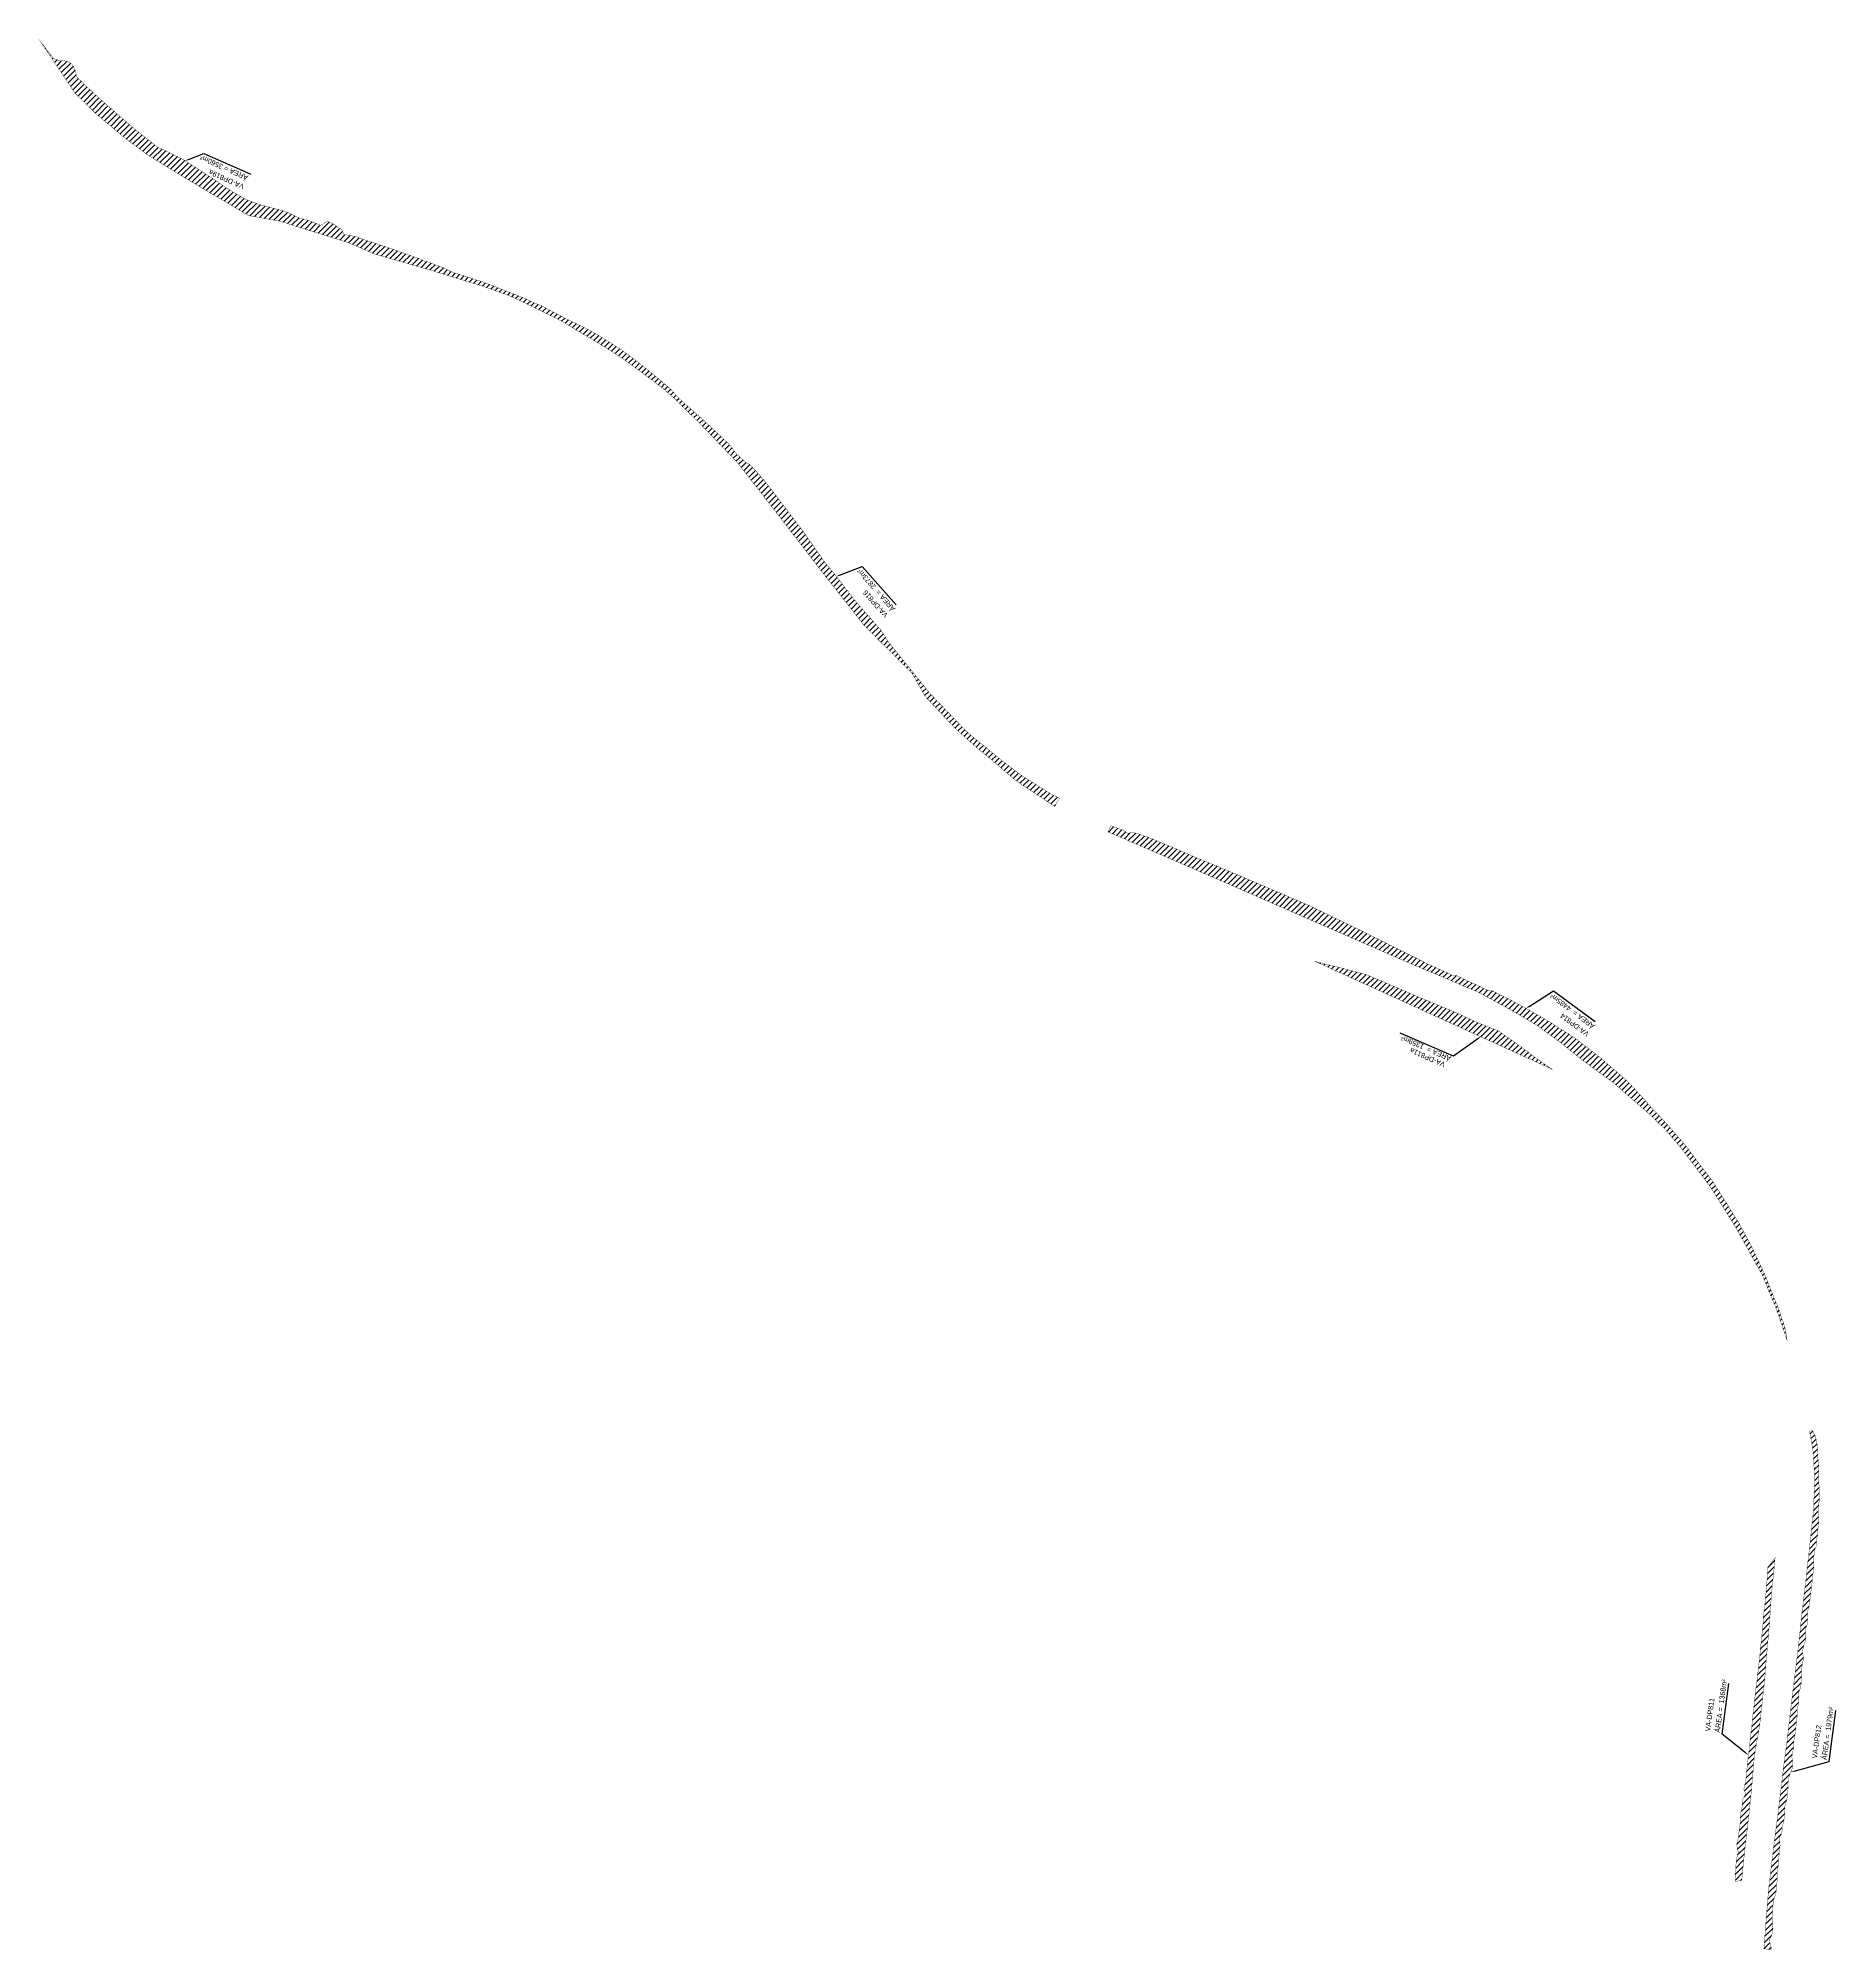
# Model space of a CAD drawing. Header units: metres. Extents: x 287051 to 328239, y 7396995 to 7466021.
# Drawn here: x 295315 to 296727, y 7460840 to 7462341 of the extents above; entities that cross this region are included whole.
import ezdxf

# ---------------------------------------------------------------- set-up
doc = ezdxf.new("R2010")
doc.units = ezdxf.units.M
doc.header["$LTSCALE"] = 10
doc.layers.add('DESAPROPRIAÇÃO', color=160, linetype='Continuous')
doc.layers.add('U-HZ-TEXTO-DESAP', color=2, linetype='Continuous')
doc.styles.add('ARIAL', font='arial.ttf')

msp = doc.modelspace()

# ---------------------------------------------------------------- hatches: boundary and pattern name
at = {"layer": 'DESAPROPRIAÇÃO', "transparency": 33554687}
h = msp.add_hatch(dxfattribs=at)
h.set_pattern_fill('ANSI31', color=256)
h.paths.add_polyline_path([(295430.7, 7462244.7), (295416.7, 7462251.9), (295408.9, 7462255.4), (295390.7, 7462269.8), (295371.4, 7462286.4), (295359.7, 7462296.9), (295353.8, 7462302.5), (295352.4, 7462303.5), (295350.1, 7462306.3), (295346.1, 7462309.8), (295345, 7462311.7, 0.131924), (295341.7, 7462320.4, 0.237261), (295333.4, 7462323.1), (295327.2, 7462324.9), (295317.1, 7462338.1), (295322.9, 7462329.3), (295343.9, 7462297.9), (295360.3, 7462281.8), (295383.1, 7462262.6), (295400.7, 7462249.5), (295419.6, 7462237.8), (295445.9, 7462222), (295480.4, 7462201.7), (295504.8, 7462197.3), (295559, 7462180.3), (295578.7, 7462171.7), (295583, 7462170.4), (295622.3, 7462159.1), (295638.2, 7462154.2), (295664.4, 7462146.2), (295672.1, 7462143.4), (295684.8, 7462138.9), (295694.7, 7462134.3), (295708.5, 7462127.7), (295725.8, 7462119), (295756.1, 7462100.9), (295771.7, 7462091.1), (295789.7, 7462078.1), (295805.3, 7462066.3), (295815.3, 7462057.5), (295833.6, 7462039.6), (295864.3, 7462007.6), (295884.4, 7461981.9), (295907.3, 7461952.3), (295933.1, 7461918.8), (295963.8, 7461879.8), (295976.3, 7461867.2), (296001.5, 7461842.2), (296011.7, 7461824.1), (296035.2, 7461799.1), (296052.1, 7461784), (296064.6, 7461773.7), (296081.1, 7461759.5), (296088, 7461754.6), (296099.8, 7461746.8), (296113.4, 7461737.7), (296117.2, 7461744.1), (296111.2, 7461747), (296087.2, 7461762.2), (296087.3, 7461762.1), (296071.5, 7461774.1), (296060.4, 7461783.3), (296045.5, 7461795.3), (296015.2, 7461826.8), (296003.2, 7461841.7), (295983, 7461866.8), (295977.1, 7461876), (295956.4, 7461899.7), (295938.8, 7461922.5), (295933.4, 7461928.8), (295916, 7461953.6), (295890.9, 7461986.7), (295882.4, 7461997.1), (295877.3, 7462002.8), (295873.8, 7462006.2), (295871.1, 7462007.6), (295867.4, 7462011), (295864.6, 7462013.6), (295862.9, 7462015.2), (295860.7, 7462018.5), (295857.1, 7462022.8), (295838.2, 7462040.6), (295818.2, 7462058.2), (295812.6, 7462064.6), (295804.2, 7462072.1), (295798.8, 7462076.5), (295786.5, 7462086.4), (295773.6, 7462096), (295758.2, 7462105.8), (295748.4, 7462111.5), (295729.7, 7462120.7), (295712.6, 7462129.7), (295694, 7462138), (295678.2, 7462144.2), (295664.5, 7462149.5), (295639.9, 7462157.4), (295633.6, 7462160.6), (295620, 7462165.7), (295618.1, 7462166), (295616.8, 7462166.8), (295614.4, 7462167.8), (295602, 7462172.2), (295592.6, 7462175.7), (295570.9, 7462182.8), (295565.1, 7462185), (295558.1, 7462186.4), (295555.4, 7462186.6), (295554.6, 7462188.2), (295553.3, 7462190.7), (295546.8, 7462195.2), (295542.2, 7462197.3), (295536.8, 7462193.9), (295535.8, 7462194.5), (295528.2, 7462197.6), (295520.8, 7462199.6), (295509.2, 7462205), (295488.9, 7462210.3), (295478.6, 7462214.2), (295467.9, 7462220.2), (295458.4, 7462226.4), (295455.5, 7462228.6)])
h = msp.add_hatch(dxfattribs=at)
h.set_pattern_fill('ANSI31', color=256)
h.paths.add_polyline_path([(296157.6, 7461722.5), (296159.6, 7461721.8), (296161.6, 7461721.1), (296162.6, 7461720.7), (296164.3, 7461720), (296166.9, 7461719.1), (296169.3, 7461717.7), (296171, 7461716.5), (296171.6, 7461716.5), (296174.7, 7461717.2), (296177.8, 7461716.4), (296180.1, 7461715.9), (296182.2, 7461715.1), (296183.9, 7461714.4), (296185.9, 7461713.8), (296187.8, 7461713), (296189.9, 7461712.3), (296191.8, 7461711.4), (296193.6, 7461710.7), (296195.2, 7461710), (296196.9, 7461709.1), (296198.7, 7461708.5), (296200.7, 7461707.7), (296202.7, 7461706.9), (296204.6, 7461706.1), (296206.4, 7461705.3), (296208.1, 7461704.5), (296209.9, 7461703.9), (296211.7, 7461703), (296213.5, 7461702.3), (296215.6, 7461701.4), (296217.7, 7461700.5), (296219.3, 7461699.9), (296221.1, 7461699.1), (296223, 7461698.2), (296224.8, 7461697.4), (296226.7, 7461696.7), (296228.5, 7461695.9), (296230.5, 7461695.1), (296232.1, 7461694.4), (296233.9, 7461693.7), (296235.7, 7461692.9), (296237.5, 7461692.2), (296239.5, 7461691.3), (296241.3, 7461690.6), (296243.3, 7461689.7), (296244.9, 7461689), (296246.7, 7461688.3), (296248.5, 7461687.5), (296250.5, 7461686.7), (296252.3, 7461685.9), (296254.2, 7461685.2), (296256.1, 7461684.4), (296257.9, 7461683.6), (296259.8, 7461682.8), (296261.7, 7461682), (296263.4, 7461681.2), (296265.2, 7461680.5), (296267.1, 7461679.7), (296269, 7461678.9), (296270.9, 7461678.1), (296272.7, 7461677.2), (296274.4, 7461676.5), (296276.2, 7461675.7), (296278.1, 7461675), (296280.1, 7461674.1), (296281.8, 7461673.3), (296283.7, 7461672.6), (296285.6, 7461671.7), (296287.4, 7461670.9), (296289.2, 7461670.2), (296291, 7461669.4), (296292.9, 7461668.6), (296294.7, 7461667.8), (296296.5, 7461667.1), (296298.4, 7461666.2), (296300.2, 7461665.5), (296302, 7461664.7), (296303.8, 7461663.9), (296305.8, 7461663.1), (296307.7, 7461662.2), (296309.4, 7461661.5), (296311.1, 7461660.8), (296313.1, 7461660), (296315, 7461659.1), (296316.7, 7461658.2), (296318.5, 7461657.3), (296320.5, 7461656.4), (296322.2, 7461655.6), (296324.2, 7461654.6), (296325.9, 7461653.8), (296327.8, 7461652.9), (296329.5, 7461652), (296331.3, 7461651.2), (296333.2, 7461650.3), (296335, 7461649.4), (296336.8, 7461648.5), (296338.7, 7461647.6), (296340.5, 7461646.7), (296342, 7461646), (296344.1, 7461645), (296345.9, 7461644.1), (296347.4, 7461643.4), (296349.4, 7461642.4), (296351.2, 7461641.6), (296353, 7461640.7), (296354.8, 7461639.8), (296356.7, 7461638.9), (296358.4, 7461637.9), (296360.2, 7461637.1), (296362.1, 7461636.1), (296363.7, 7461635.4), (296365.3, 7461634.5), (296367.3, 7461633.6), (296369.9, 7461632.3), (296371.5, 7461631.5), (296372, 7461631.2), (296374.9, 7461629.8), (296376.9, 7461628.7), (296377.8, 7461628.3), (296379.5, 7461627.5), (296380.9, 7461626.8), (296382.7, 7461625.9), (296385.4, 7461624.5), (296387, 7461623.7), (296388.6, 7461622.9), (296391, 7461621.7), (296392.5, 7461621), (296394.4, 7461620), (296396.4, 7461619), (296397.7, 7461618.4), (296399.1, 7461617.7), (296401.4, 7461616.5), (296403.2, 7461615.6), (296404.4, 7461615), (296405.5, 7461614.3), (296406.6, 7461613.8), (296408.5, 7461613), (296410.3, 7461612.2), (296412.2, 7461611.4), (296414, 7461610.5), (296415.9, 7461609.7), (296417.7, 7461608.9), (296419.6, 7461608), (296421.4, 7461607.2), (296423.2, 7461606.4), (296425.1, 7461605.5), (296426.2, 7461605), (296429, 7461604.8), (296430.8, 7461604.1), (296432.7, 7461603.1), (296434.7, 7461602.2), (296436.6, 7461601.3), (296438.3, 7461600.5), (296440.1, 7461599.6), (296442.1, 7461598.8), (296444, 7461597.9), (296445.9, 7461597.1), (296447.8, 7461596.1), (296449.2, 7461595.3), (296451.4, 7461594.3), (296452.9, 7461593.5), (296453.7, 7461593.4), (296456.4, 7461593.2), (296458.4, 7461592.2), (296460.8, 7461591), (296462.7, 7461590.1), (296464.6, 7461589.1), (296466.5, 7461588.2), (296468.4, 7461587.2), (296470.2, 7461586.4), (296471.9, 7461585.5), (296473.9, 7461584.5), (296475.6, 7461583.5), (296477.4, 7461582.5), (296479.2, 7461581.5), (296480.9, 7461580.5), (296482.5, 7461579.7), (296484.5, 7461578.6), (296486.3, 7461577.6), (296488.2, 7461576.5), (296490, 7461575.5), (296491.8, 7461574.5), (296493.6, 7461573.5), (296495.5, 7461572.4), (296497.3, 7461571.4), (296499, 7461570.4), (296500.8, 7461569.3), (296502.6, 7461568.3), (296504.4, 7461567.1), (296506.1, 7461565.9), (296507.8, 7461564.8), (296509.6, 7461563.7), (296511.3, 7461562.6), (296513.1, 7461561.6), (296514.8, 7461560.5), (296516.5, 7461559.4), (296518.3, 7461558.3), (296520, 7461557.1), (296521.8, 7461556), (296523.4, 7461554.9), (296525.2, 7461553.4), (296526.5, 7461552.4), (296528.2, 7461551.1), (296530, 7461549.7), (296531.9, 7461548.2), (296533.7, 7461546.9), (296535.3, 7461545.6), (296536.9, 7461544.4), (296538.5, 7461543.1), (296540.2, 7461541.9), (296541.8, 7461540.6), (296543.4, 7461539.3), (296545, 7461537.9), (296546.4, 7461536.6), (296548, 7461535.2), (296549.3, 7461534.1), (296551.2, 7461532.4), (296552.5, 7461531.3), (296554.3, 7461529.8), (296555.8, 7461528.5), (296557.6, 7461526.9), (296559.4, 7461525.4), (296560.5, 7461524.4), (296562.3, 7461522.9), (296564, 7461521.4), (296565.5, 7461519.9), (296566.9, 7461518.2), (296568.3, 7461516.8), (296569.7, 7461515.1), (296571.2, 7461513.5), (296572.4, 7461512.1), (296573.8, 7461510.6), (296575.3, 7461508.9), (296576.8, 7461507.3), (296577.8, 7461506.2), (296579.2, 7461504.7), (296580.5, 7461503.2), (296581.9, 7461501.6), (296583.3, 7461500), (296584.7, 7461498.6), (296586.1, 7461497.1), (296587.6, 7461495.6), (296589, 7461494.1), (296590.4, 7461492.6), (296591.8, 7461491.1), (296593.2, 7461489.5), (296594.6, 7461488), (296596, 7461486.5), (296597.4, 7461484.9), (296598.8, 7461483.4), (296600.1, 7461481.8), (296601.4, 7461480.2), (296602.8, 7461478.6), (296604.1, 7461477.1), (296605.5, 7461475.5), (296606.8, 7461473.9), (296608.2, 7461472.4), (296609.5, 7461470.8), (296610.8, 7461469.2), (296612, 7461467.5), (296613.3, 7461465.8), (296614.5, 7461464.2), (296615.7, 7461462.5), (296617.1, 7461460.8), (296618.2, 7461459.3), (296619.5, 7461457.6), (296620.7, 7461455.9), (296622.2, 7461454), (296623.2, 7461452.6), (296624.4, 7461451.1), (296625.5, 7461449.6), (296627, 7461447.7), (296628.2, 7461446), (296629.5, 7461444.4), (296630.7, 7461442.7), (296631.9, 7461441), (296633.1, 7461438.9), (296634, 7461437.5), (296635.1, 7461435.7), (296636.2, 7461434), (296637.3, 7461432.2), (296638.4, 7461430.5), (296639.4, 7461428.8), (296640.6, 7461427), (296641.9, 7461425), (296642.9, 7461423.3), (296643.9, 7461421.7), (296645, 7461420), (296646.1, 7461418.2), (296647.2, 7461416.5), (296648.3, 7461414.7), (296649.4, 7461413), (296650.6, 7461411.2), (296651.6, 7461409.4), (296652.5, 7461407.6), (296653.5, 7461405.8), (296654.5, 7461403.9), (296655.5, 7461402.1), (296656.5, 7461400.3), (296657.4, 7461398.5), (296658.4, 7461396.7), (296659.5, 7461394.9), (296660.4, 7461393), (296661.3, 7461391.2), (296662.3, 7461389.3), (296663.1, 7461387.4), (296664, 7461385.6), (296664.9, 7461383.7), (296665.8, 7461381.8), (296666.6, 7461380), (296667.5, 7461378.1), (296668.4, 7461376.2), (296669.3, 7461374.4), (296670.2, 7461372.5), (296671.1, 7461370.6), (296671.9, 7461368.7), (296672.7, 7461366.8), (296673.2, 7461365.2), (296674.2, 7461362.9), (296674.9, 7461361), (296675.7, 7461359.1), (296676.5, 7461357.2), (296677.2, 7461355.3), (296678, 7461353.3), (296678.9, 7461351), (296679.7, 7461349.1), (296680.4, 7461347.6), (296681.1, 7461345.7), (296681.9, 7461343.7), (296682.6, 7461341.8), (296683.3, 7461339.8), (296683.9, 7461337.9), (296684.5, 7461335.9), (296685.3, 7461334), (296685.9, 7461332), (296686.6, 7461330), (296687.2, 7461328.1), (296687.5, 7461327.3), (296688.7, 7461318.6), (296680.7, 7461342.1), (296669.2, 7461369.9), (296647.6, 7461408.4), (296628, 7461439.6), (296605.9, 7461468.9), (296593.4, 7461483.6), (296579.3, 7461497.3), (296577.2, 7461499), (296552.6, 7461520.4), (296528.4, 7461538.1), (296511.3, 7461551.8), (296498.5, 7461561.2), (296492, 7461566), (296471, 7461578.2), (296447.4, 7461591.2), (296418.3, 7461603.7), (296395.6, 7461613.2), (296394.7, 7461613.6), (296384.9, 7461617.8), (296345.9, 7461634.8), (296300.9, 7461654.4), (296249.1, 7461677.1), (296191.3, 7461702.2), (296155.3, 7461717.7)])
h = msp.add_hatch(dxfattribs=at)
h.set_pattern_fill('ANSI31', color=256)
h.paths.add_polyline_path([(296428.9, 7461575.6), (296404.6, 7461585.8), (296390.6, 7461591.8), (296358.2, 7461605.6), (296339.3, 7461610.6), (296318.2, 7461615.9), (296504.1, 7461531.3), (296493, 7461539.1), (296476.1, 7461551.5), (296462.4, 7461561.2), (296446.6, 7461567.5)])
h = msp.add_hatch(dxfattribs=at)
h.set_pattern_fill('ANSI31', color=256)
h.paths.add_polyline_path([(296712.1, 7461238.3), (296712.6, 7461235.6), (296712.6, 7461233.2), (296712.7, 7461231.3), (296712.9, 7461228.9), (296712.7, 7461226.9), (296712.8, 7461225.9), (296713.6, 7461223.7), (296713.7, 7461220.5), (296713.5, 7461218.6), (296713.7, 7461216.7), (296713.6, 7461214.3), (296713.5, 7461212.3), (296713.6, 7461210.4), (296713.6, 7461208.6), (296713.8, 7461206.5), (296713.9, 7461204.3), (296714, 7461202.3), (296714.1, 7461200.1), (296714.1, 7461198), (296714.1, 7461195.9), (296714.2, 7461193.6), (296713.9, 7461191.3), (296713.7, 7461188.9), (296713.2, 7461186.8), (296713.1, 7461185.6), (296713.3, 7461183.7), (296713.2, 7461181.7), (296713.4, 7461180.1), (296713.8, 7461177.6), (296713.6, 7461174.9), (296713.3, 7461172.8), (296713.1, 7461170.8), (296712.9, 7461168.7), (296712.7, 7461166.8), (296712.5, 7461164.6), (296712.2, 7461162.7), (296712, 7461160.6), (296711.6, 7461156.5), (296711.1, 7461155.2), (296710.4, 7461153.6), (296710.2, 7461152.4), (296710.1, 7461150.5), (296709.8, 7461148.2), (296709.5, 7461146.6), (296709.5, 7461145.4), (296709.8, 7461143.3), (296709.9, 7461141.2), (296709.5, 7461138.5), (296709.3, 7461136.6), (296709.2, 7461135.7), (296709.1, 7461134.3), (296708.9, 7461132.4), (296708.6, 7461130.3), (296708.4, 7461128.2), (296708.1, 7461126.2), (296707.9, 7461124.4), (296707.7, 7461122.2), (296707.4, 7461120.1), (296707.2, 7461118.1), (296706.9, 7461116.1), (296706.7, 7461114.1), (296706.5, 7461112.1), (296706, 7461108.5), (296705.4, 7461106.9), (296704.8, 7461105.5), (296704.7, 7461104.5), (296704.8, 7461102.8), (296704.7, 7461100.8), (296704.8, 7461098.8), (296704.8, 7461095.7), (296703.8, 7461093.2), (296703.5, 7461091.9), (296703.3, 7461090.5), (296703.3, 7461089), (296703.5, 7461086.9), (296703.4, 7461084.1), (296702.9, 7461081.5), (296702.2, 7461079.3), (296701.7, 7461077.6), (296701.3, 7461075.8), (296701, 7461074), (296700.8, 7461072.9), (296701, 7461072), (296701.7, 7461069.6), (296701.1, 7461064.8), (296700.6, 7461063.7), (296700.6, 7461062.6), (296700.3, 7461060.1), (296700, 7461058.2), (296699.8, 7461057), (296700.1, 7461055.4), (296700.3, 7461052.7), (296700, 7461050.3), (296699.8, 7461048.2), (296699.4, 7461045.6), (296698.3, 7461042.9), (296697.9, 7461042), (296698, 7461041.2), (296698, 7461038.8), (296697.8, 7461036.8), (296697.9, 7461034.7), (296697.5, 7461032.2), (296697.1, 7461029.9), (296696.6, 7461028.3), (296696.6, 7461027.2), (296696.8, 7461025.2), (296696.7, 7461022.5), (296696.4, 7461020.3), (296696.1, 7461018.5), (296696, 7461016.5), (296695.7, 7461014.6), (296695.7, 7461012.9), (296695.5, 7461010.2), (296694.8, 7461008), (296694.6, 7461006.3), (296694.2, 7461004.3), (296694, 7461002.8), (296694, 7461001.2), (296693.9, 7460998.7), (296693.5, 7460996.2), (296693, 7460994.3), (296692.8, 7460992.6), (296692.6, 7460991.2), (296692.7, 7460990), (296693.1, 7460987.8), (296693.2, 7460984.8), (296692.7, 7460981.7), (296691.6, 7460979.3), (296690.9, 7460977.7), (296690.5, 7460976.2), (296690.1, 7460974.5), (296689.8, 7460972.8), (296689.6, 7460970.9), (296689.4, 7460969.6), (296689.7, 7460967.6), (296689.4, 7460964.6), (296688.9, 7460962.7), (296688.8, 7460961.3), (296688.8, 7460958.9), (296688.2, 7460956.1), (296687.5, 7460954.1), (296687.1, 7460952.8), (296687, 7460951.4), (296686.9, 7460949.6), (296687, 7460947.5), (296686.8, 7460945.1), (296686.6, 7460943.1), (296686.2, 7460940.6), (296685.6, 7460938.4), (296685.2, 7460936.9), (296685, 7460935.4), (296684.9, 7460932.9), (296684, 7460929.9), (296682.8, 7460927.8), (296683.1, 7460924.3), (296683.3, 7460921.6), (296682.9, 7460919.4), (296682.8, 7460917.7), (296682.7, 7460915.4), (296682.4, 7460913.2), (296682.1, 7460911.3), (296681.9, 7460909.6), (296681.9, 7460907.8), (296681.8, 7460905.4), (296681.4, 7460903.1), (296681.1, 7460901.6), (296681.1, 7460899.9), (296681.1, 7460897.9), (296681.1, 7460895.8), (296680.9, 7460893.3), (296680.5, 7460891.3), (296680.3, 7460889.7), (296680.3, 7460887.9), (296680.2, 7460885.3), (296679.6, 7460882.5), (296678.7, 7460880.3), (296678.1, 7460878.8), (296677.9, 7460877.6), (296677.8, 7460875.9), (296677.7, 7460873.6), (296677.3, 7460871.6), (296677.2, 7460870.4), (296677.5, 7460868.2), (296677.2, 7460865.9), (296677.2, 7460864.3), (296677.3, 7460862.3), (296677.3, 7460860.5), (296677.5, 7460858.5), (296677.6, 7460855.9), (296677.3, 7460852.9), (296676.2, 7460850.1), (296675.3, 7460848.3), (296675, 7460847.5), (296675, 7460846.3), (296675, 7460845.6), (296676.1, 7460843.6), (296676.3, 7460839.8), (296670.6, 7460840.5), (296671, 7460845.9), (296673.1, 7460872.5), (296674.3, 7460887.6), (296678.2, 7460919.9), (296681.5, 7460945.3), (296684.4, 7460969.1), (296686.2, 7460984.4), (296688.9, 7461004.3), (296690.8, 7461021.6), (296693.6, 7461044.4), (296697.9, 7461079.8), (296700.5, 7461103.8), (296704, 7461133.5), (296707, 7461160.9), (296709.5, 7461184.2), (296710.6, 7461209.5), (296709.1, 7461232.4), (296706.4, 7461247), (296708.7, 7461247.5), (296709.6, 7461245.6), (296711.2, 7461242.9), (296711.6, 7461240.3)])
h = msp.add_hatch(dxfattribs=at)
h.set_pattern_fill('ANSI31', color=256)
h.paths.add_polyline_path([(296679.4, 7461147.6), (296678.8, 7461141.1), (296676.6, 7461119.9), (296674.9, 7461095.6), (296672.7, 7461070.3), (296671.3, 7461053.1), (296669, 7461031.2), (296667.2, 7461015.5), (296663.2, 7460992.7), (296660.9, 7460965.8), (296659.1, 7460948), (296656.9, 7460929.4), (296654.8, 7460911), (296653.2, 7460894.3), (296648.2, 7460893.2), (296648.2, 7460894.5), (296648.1, 7460896.5), (296648.1, 7460898.7), (296648.2, 7460901.1), (296648.5, 7460903), (296648.6, 7460904.8), (296648.7, 7460907), (296649, 7460909.1), (296649.2, 7460911.5), (296650.2, 7460915.2), (296650.8, 7460915.7), (296650.4, 7460917), (296649.6, 7460919.6), (296649.3, 7460923), (296650.1, 7460925.8), (296650.5, 7460927.3), (296650.6, 7460929.1), (296650.9, 7460931.2), (296651.2, 7460932.9), (296651.3, 7460934.9), (296651.6, 7460937.6), (296652.2, 7460939.1), (296652.1, 7460940.2), (296652, 7460942.6), (296652.2, 7460944.7), (296652.4, 7460947.8), (296653.3, 7460949.6), (296653.3, 7460950.7), (296653.6, 7460952.5), (296653.5, 7460954.7), (296654.1, 7460958.1), (296655.6, 7460960.5), (296656.4, 7460962.4), (296656.4, 7460962.4), (296654.8, 7460965.5), (296655.6, 7460969.4), (296656.1, 7460971.2), (296656.4, 7460972.8), (296656.6, 7460974.6), (296656.7, 7460976.5), (296656.9, 7460978.6), (296657.1, 7460980.7), (296657.4, 7460982.7), (296657.6, 7460984.6), (296657.8, 7460986.6), (296658, 7460988.7), (296658.3, 7460990.5), (296658.4, 7460992.6), (296658.8, 7460994.7), (296659, 7460996.5), (296659.2, 7460998.5), (296659.5, 7461000.5), (296659.6, 7461002.4), (296659.8, 7461004.3), (296660, 7461006.5), (296660.3, 7461008.6), (296660.5, 7461010.5), (296660.7, 7461012.6), (296661.1, 7461014.5), (296661.2, 7461016.3), (296661.5, 7461018.3), (296661.6, 7461020.3), (296661.8, 7461022.3), (296662, 7461024.4), (296662.3, 7461026.5), (296662.5, 7461028.3), (296662.7, 7461030.5), (296663.1, 7461032.4), (296663.2, 7461034.2), (296663.4, 7461036.2), (296663.6, 7461038.2), (296663.8, 7461040.3), (296664.1, 7461042.3), (296664.3, 7461044.3), (296664.5, 7461046.3), (296664.8, 7461048.3), (296665, 7461050.3), (296665.3, 7461052.2), (296665.4, 7461054.2), (296665.8, 7461056.3), (296666, 7461058.2), (296666.2, 7461060.2), (296666.4, 7461062), (296666.6, 7461064.1), (296666.9, 7461066.1), (296667, 7461068), (296667.2, 7461070.1), (296667.5, 7461072.1), (296667.7, 7461074), (296667.8, 7461076), (296668.1, 7461078.1), (296668.3, 7461079.9), (296668.5, 7461082), (296668.7, 7461084), (296668.9, 7461085.9), (296669.1, 7461087.8), (296669.3, 7461089.9), (296669.5, 7461092), (296669.8, 7461093.8), (296669.9, 7461095.6), (296670, 7461097.5), (296670, 7461099.4), (296670.1, 7461101.8), (296670.5, 7461104), (296670.8, 7461106.1), (296671.1, 7461107.7), (296671.2, 7461109.6), (296671.5, 7461111.8), (296671.7, 7461113.7), (296671.9, 7461115.5), (296672, 7461117.5), (296672.2, 7461119.5), (296672.4, 7461121.4), (296672.6, 7461123.4), (296672.7, 7461125.4), (296672.9, 7461127.3), (296673, 7461129.1), (296673.1, 7461131), (296673.2, 7461133.2), (296673.4, 7461135.3), (296673.6, 7461137.1), (296673.6, 7461139.9)])

# ---------------------------------------------------------------- linework, layer by layer
at = {"layer": 'DESAPROPRIAÇÃO', "transparency": 33554687, "const_width": 0.25, "flags": 128}
msp.add_lwpolyline([(295430.7, 7462244.7), (295416.7, 7462251.9), (295408.9, 7462255.4), (295390.7, 7462269.8), (295371.4, 7462286.4), (295359.7, 7462296.9), (295353.8, 7462302.5), (295352.4, 7462303.5), (295350.1, 7462306.3), (295346.1, 7462309.8), (295345, 7462311.7, 0.131924), (295341.7, 7462320.4, 0.237261), (295333.4, 7462323.1), (295327.2, 7462324.9), (295317.1, 7462338.1), (295322.9, 7462329.3), (295343.9, 7462297.9), (295360.3, 7462281.8), (295383.1, 7462262.6), (295400.7, 7462249.5), (295419.6, 7462237.8), (295445.9, 7462222), (295480.4, 7462201.7), (295504.8, 7462197.3), (295559, 7462180.3), (295578.7, 7462171.7), (295583, 7462170.4), (295622.3, 7462159.1), (295638.2, 7462154.2), (295664.4, 7462146.2), (295672.1, 7462143.4), (295684.8, 7462138.9), (295694.7, 7462134.3), (295708.5, 7462127.7), (295725.8, 7462119), (295756.1, 7462100.9), (295771.7, 7462091.1), (295789.7, 7462078.1), (295805.3, 7462066.3), (295815.3, 7462057.5), (295833.6, 7462039.6), (295864.3, 7462007.6), (295884.4, 7461981.9), (295907.3, 7461952.3), (295933.1, 7461918.8), (295963.8, 7461879.8), (295976.3, 7461867.2), (296001.5, 7461842.2), (296011.7, 7461824.1), (296035.2, 7461799.1), (296052.1, 7461784), (296064.6, 7461773.7), (296081.1, 7461759.5), (296088, 7461754.6), (296099.8, 7461746.8), (296113.4, 7461737.7), (296117.2, 7461744.1), (296111.2, 7461747), (296087.2, 7461762.2), (296087.3, 7461762.1), (296071.5, 7461774.1), (296060.4, 7461783.3), (296045.5, 7461795.3), (296015.2, 7461826.8), (296003.2, 7461841.7), (295983, 7461866.8), (295977.1, 7461876), (295956.4, 7461899.7), (295938.8, 7461922.5), (295933.4, 7461928.8), (295916, 7461953.6), (295890.9, 7461986.7), (295882.4, 7461997.1), (295877.3, 7462002.8), (295873.8, 7462006.2), (295871.1, 7462007.6), (295867.4, 7462011), (295864.6, 7462013.6), (295862.9, 7462015.2), (295860.7, 7462018.5), (295857.1, 7462022.8), (295838.2, 7462040.6), (295818.2, 7462058.2), (295812.6, 7462064.6), (295804.2, 7462072.1), (295798.8, 7462076.5), (295786.5, 7462086.4), (295773.6, 7462096), (295758.2, 7462105.8), (295748.4, 7462111.5), (295729.7, 7462120.7), (295712.6, 7462129.7), (295694, 7462138), (295678.2, 7462144.2), (295664.5, 7462149.5), (295639.9, 7462157.4), (295633.6, 7462160.6), (295620, 7462165.7), (295618.1, 7462166), (295616.8, 7462166.8), (295614.4, 7462167.8), (295602, 7462172.2), (295592.6, 7462175.7), (295570.9, 7462182.8), (295565.1, 7462185), (295558.1, 7462186.4), (295555.4, 7462186.6), (295554.6, 7462188.2), (295553.3, 7462190.7), (295546.8, 7462195.2), (295542.2, 7462197.3), (295536.8, 7462193.9), (295535.8, 7462194.5), (295528.2, 7462197.6), (295520.8, 7462199.6), (295509.2, 7462205), (295488.9, 7462210.3), (295478.6, 7462214.2), (295467.9, 7462220.2), (295458.4, 7462226.4), (295455.5, 7462228.6), (295430.7, 7462244.7)], format="xyb", close=True, dxfattribs=at)
for points in [[(296157.6, 7461722.5), (296159.6, 7461721.8), (296161.6, 7461721.1), (296162.6, 7461720.7), (296164.3, 7461720), (296166.9, 7461719.1), (296169.3, 7461717.7), (296169.3, 7461717.7), (296171, 7461716.5), (296171.6, 7461716.5), (296174.7, 7461717.2), (296177.8, 7461716.4), (296180.1, 7461715.9), (296182.2, 7461715.1), (296183.9, 7461714.4), (296185.9, 7461713.8), (296187.8, 7461713), (296189.9, 7461712.3), (296191.8, 7461711.4), (296193.6, 7461710.7), (296195.2, 7461710), (296196.9, 7461709.1), (296198.7, 7461708.5), (296200.7, 7461707.7), (296202.7, 7461706.9), (296204.6, 7461706.1), (296206.4, 7461705.3), (296208.1, 7461704.5), (296209.9, 7461703.9), (296211.7, 7461703), (296213.5, 7461702.3), (296215.6, 7461701.4), (296217.7, 7461700.5), (296219.3, 7461699.9), (296221.1, 7461699.1), (296223, 7461698.2), (296224.8, 7461697.4), (296226.7, 7461696.7), (296228.5, 7461695.9), (296230.5, 7461695.1), (296232.1, 7461694.4), (296233.9, 7461693.7), (296235.7, 7461692.9), (296237.5, 7461692.2), (296239.5, 7461691.3), (296241.3, 7461690.6), (296243.3, 7461689.7), (296244.9, 7461689), (296246.7, 7461688.3), (296248.5, 7461687.5), (296250.5, 7461686.7), (296252.3, 7461685.9), (296254.2, 7461685.2), (296256.1, 7461684.4), (296257.9, 7461683.6), (296259.8, 7461682.8), (296261.7, 7461682), (296263.4, 7461681.2), (296265.2, 7461680.5), (296267.1, 7461679.7), (296269, 7461678.9), (296270.9, 7461678.1), (296272.7, 7461677.2), (296274.4, 7461676.5), (296276.2, 7461675.7), (296278.1, 7461675), (296280.1, 7461674.1), (296281.8, 7461673.3), (296283.7, 7461672.6), (296285.6, 7461671.7), (296287.4, 7461670.9), (296289.2, 7461670.2), (296291, 7461669.4), (296292.9, 7461668.6), (296294.7, 7461667.8), (296296.5, 7461667.1), (296298.4, 7461666.2), (296300.2, 7461665.5), (296302, 7461664.7), (296303.8, 7461663.9), (296305.8, 7461663.1), (296307.7, 7461662.2), (296309.4, 7461661.5), (296311.1, 7461660.8), (296313.1, 7461660), (296315, 7461659.1), (296316.7, 7461658.2), (296318.5, 7461657.3), (296320.5, 7461656.4), (296322.2, 7461655.6), (296324.2, 7461654.6), (296325.9, 7461653.8), (296327.8, 7461652.9), (296329.5, 7461652), (296331.3, 7461651.2), (296333.2, 7461650.3), (296335, 7461649.4), (296336.8, 7461648.5), (296338.7, 7461647.6), (296340.5, 7461646.7), (296342, 7461646), (296344.1, 7461645), (296345.9, 7461644.1), (296347.4, 7461643.4), (296349.4, 7461642.4), (296351.2, 7461641.6), (296353, 7461640.7), (296354.8, 7461639.8), (296356.7, 7461638.9), (296358.4, 7461637.9), (296360.2, 7461637.1), (296362.1, 7461636.1), (296363.7, 7461635.4), (296365.3, 7461634.5), (296367.3, 7461633.6), (296369.9, 7461632.3), (296371.5, 7461631.5), (296372, 7461631.2), (296374.9, 7461629.8), (296376.9, 7461628.7), (296377.8, 7461628.3), (296379.5, 7461627.5), (296380.9, 7461626.8), (296382.7, 7461625.9), (296385.4, 7461624.5), (296387, 7461623.7), (296388.6, 7461622.9), (296391, 7461621.7), (296392.5, 7461621), (296394.4, 7461620), (296396.4, 7461619), (296397.7, 7461618.4), (296399.1, 7461617.7), (296401.4, 7461616.5), (296403.2, 7461615.6), (296404.4, 7461615), (296405.5, 7461614.3), (296406.6, 7461613.8), (296408.5, 7461613), (296410.3, 7461612.2), (296412.2, 7461611.4), (296414, 7461610.5), (296415.9, 7461609.7), (296417.7, 7461608.9), (296419.6, 7461608), (296421.4, 7461607.2), (296423.2, 7461606.4), (296425.1, 7461605.5), (296426.2, 7461605), (296429, 7461604.8), (296430.8, 7461604.1), (296432.7, 7461603.1), (296434.7, 7461602.2), (296436.6, 7461601.3), (296438.3, 7461600.5), (296440.1, 7461599.6), (296442.1, 7461598.8), (296444, 7461597.9), (296445.9, 7461597.1), (296447.8, 7461596.1), (296449.2, 7461595.3), (296451.4, 7461594.3), (296452.9, 7461593.5), (296453.7, 7461593.4), (296456.4, 7461593.2), (296458.4, 7461592.2), (296460.8, 7461591), (296462.7, 7461590.1), (296464.6, 7461589.1), (296466.5, 7461588.2), (296468.4, 7461587.2), (296470.2, 7461586.4), (296471.9, 7461585.5), (296473.9, 7461584.5), (296475.6, 7461583.5), (296477.4, 7461582.5), (296479.2, 7461581.5), (296480.9, 7461580.5), (296482.5, 7461579.7), (296484.5, 7461578.6), (296486.3, 7461577.6), (296488.2, 7461576.5), (296490, 7461575.5), (296491.8, 7461574.5), (296493.6, 7461573.5), (296495.5, 7461572.4), (296497.3, 7461571.4), (296499, 7461570.4), (296500.8, 7461569.3), (296502.6, 7461568.3), (296504.4, 7461567.1), (296506.1, 7461565.9), (296507.8, 7461564.8), (296509.6, 7461563.7), (296511.3, 7461562.6), (296513.1, 7461561.6), (296514.8, 7461560.5), (296516.5, 7461559.4), (296518.3, 7461558.3), (296520, 7461557.1), (296521.8, 7461556), (296523.4, 7461554.9), (296525.2, 7461553.4), (296526.5, 7461552.4), (296528.2, 7461551.1), (296530, 7461549.7), (296531.9, 7461548.2), (296533.7, 7461546.9), (296535.3, 7461545.6), (296536.9, 7461544.4), (296538.5, 7461543.1), (296540.2, 7461541.9), (296541.8, 7461540.6), (296543.4, 7461539.3), (296545, 7461537.9), (296546.4, 7461536.6), (296548, 7461535.2), (296549.3, 7461534.1), (296551.2, 7461532.4), (296552.5, 7461531.3), (296554.3, 7461529.8), (296555.8, 7461528.5), (296557.6, 7461526.9), (296559.4, 7461525.4), (296560.5, 7461524.4), (296562.3, 7461522.9), (296564, 7461521.4), (296565.5, 7461519.9), (296566.9, 7461518.2), (296568.3, 7461516.8), (296569.7, 7461515.1), (296571.2, 7461513.5), (296572.4, 7461512.1), (296573.8, 7461510.6), (296575.3, 7461508.9), (296576.8, 7461507.3), (296577.8, 7461506.2), (296579.2, 7461504.7), (296580.5, 7461503.2), (296581.9, 7461501.6), (296583.3, 7461500), (296584.7, 7461498.6), (296586.1, 7461497.1), (296587.6, 7461495.6), (296589, 7461494.1), (296590.4, 7461492.6), (296591.8, 7461491.1), (296593.2, 7461489.5), (296594.6, 7461488), (296596, 7461486.5), (296597.4, 7461484.9), (296598.8, 7461483.4), (296600.1, 7461481.8), (296601.4, 7461480.2), (296602.8, 7461478.6), (296604.1, 7461477.1), (296605.5, 7461475.5), (296606.8, 7461473.9), (296608.2, 7461472.4), (296609.5, 7461470.8), (296610.8, 7461469.2), (296612, 7461467.5), (296613.3, 7461465.8), (296614.5, 7461464.2), (296615.7, 7461462.5), (296617.1, 7461460.8), (296618.2, 7461459.3), (296619.5, 7461457.6), (296620.7, 7461455.9), (296622.2, 7461454), (296623.2, 7461452.6), (296624.4, 7461451.1), (296625.5, 7461449.6), (296627, 7461447.7), (296628.2, 7461446), (296629.5, 7461444.4), (296630.7, 7461442.7), (296631.9, 7461441), (296633.1, 7461438.9), (296634, 7461437.5), (296635.1, 7461435.7), (296636.2, 7461434), (296637.3, 7461432.2), (296638.4, 7461430.5), (296639.4, 7461428.8), (296640.6, 7461427), (296641.9, 7461425), (296642.9, 7461423.3), (296643.9, 7461421.7), (296645, 7461420), (296646.1, 7461418.2), (296647.2, 7461416.5), (296648.3, 7461414.7), (296649.4, 7461413), (296650.6, 7461411.2), (296651.6, 7461409.4), (296652.5, 7461407.6), (296653.5, 7461405.8), (296654.5, 7461403.9), (296655.5, 7461402.1), (296656.5, 7461400.3), (296657.4, 7461398.5), (296658.4, 7461396.7), (296659.5, 7461394.9), (296660.4, 7461393), (296661.3, 7461391.2), (296662.3, 7461389.3), (296663.1, 7461387.4), (296664, 7461385.6), (296664.9, 7461383.7), (296665.8, 7461381.8), (296666.6, 7461380), (296667.5, 7461378.1), (296668.4, 7461376.2), (296669.3, 7461374.4), (296670.2, 7461372.5), (296671.1, 7461370.6), (296671.9, 7461368.7), (296672.7, 7461366.8), (296673.2, 7461365.2), (296674.2, 7461362.9), (296674.9, 7461361), (296675.7, 7461359.1), (296676.5, 7461357.2), (296677.2, 7461355.3), (296678, 7461353.3), (296678.9, 7461351), (296679.7, 7461349.1), (296680.4, 7461347.6), (296681.1, 7461345.7), (296681.9, 7461343.7), (296682.6, 7461341.8), (296683.3, 7461339.8), (296683.9, 7461337.9), (296684.5, 7461335.9), (296685.3, 7461334), (296685.9, 7461332), (296686.6, 7461330), (296687.2, 7461328.1), (296687.5, 7461327.3), (296688.7, 7461318.6), (296680.7, 7461342.1), (296669.2, 7461369.9), (296647.6, 7461408.4), (296628, 7461439.6), (296605.9, 7461468.9), (296593.4, 7461483.6), (296579.3, 7461497.3), (296577.2, 7461499), (296552.6, 7461520.4), (296528.4, 7461538.1), (296511.3, 7461551.8), (296498.5, 7461561.2), (296492, 7461566), (296471, 7461578.2), (296447.4, 7461591.2), (296418.3, 7461603.7), (296395.6, 7461613.2), (296394.7, 7461613.6), (296384.9, 7461617.8), (296345.9, 7461634.8), (296300.9, 7461654.4), (296249.1, 7461677.1), (296191.3, 7461702.2), (296155.3, 7461717.7)], [(296428.9, 7461575.6), (296404.6, 7461585.8), (296390.6, 7461591.8), (296358.2, 7461605.6), (296339.3, 7461610.6), (296318.2, 7461615.9), (296504.1, 7461531.3), (296493, 7461539.1), (296476.1, 7461551.5), (296462.4, 7461561.2), (296446.6, 7461567.5), (296428.9, 7461575.6)], [(296712.1, 7461238.3), (296712.6, 7461235.6), (296712.6, 7461233.2), (296712.7, 7461231.3), (296712.9, 7461228.9), (296712.7, 7461226.9), (296712.8, 7461225.9), (296713.6, 7461223.7), (296713.7, 7461220.5), (296713.5, 7461218.6), (296713.7, 7461216.7), (296713.6, 7461214.3), (296713.5, 7461212.3), (296713.6, 7461210.4), (296713.6, 7461208.6), (296713.8, 7461206.5), (296713.9, 7461204.3), (296714, 7461202.3), (296714.1, 7461200.1), (296714.1, 7461198), (296714.1, 7461195.9), (296714.2, 7461193.6), (296713.9, 7461191.3), (296713.7, 7461188.9), (296713.2, 7461186.8), (296713.1, 7461185.6), (296713.3, 7461183.7), (296713.2, 7461181.7), (296713.4, 7461180.1), (296713.8, 7461177.6), (296713.6, 7461174.9), (296713.3, 7461172.8), (296713.1, 7461170.8), (296712.9, 7461168.7), (296712.7, 7461166.8), (296712.5, 7461164.6), (296712.2, 7461162.7), (296712, 7461160.6), (296711.6, 7461156.5), (296711.1, 7461155.2), (296710.4, 7461153.6), (296710.2, 7461152.4), (296710.1, 7461150.5), (296709.8, 7461148.2), (296709.5, 7461146.6), (296709.5, 7461145.4), (296709.8, 7461143.3), (296709.9, 7461141.2), (296709.5, 7461138.5), (296709.3, 7461136.6), (296709.2, 7461135.7), (296709.1, 7461134.3), (296708.9, 7461132.4), (296708.6, 7461130.3), (296708.4, 7461128.2), (296708.1, 7461126.2), (296707.9, 7461124.4), (296707.7, 7461122.2), (296707.4, 7461120.1), (296707.2, 7461118.1), (296706.9, 7461116.1), (296706.7, 7461114.1), (296706.5, 7461112.1), (296706, 7461108.5), (296705.4, 7461106.9), (296704.8, 7461105.5), (296704.7, 7461104.5), (296704.8, 7461102.8), (296704.7, 7461100.8), (296704.8, 7461098.8), (296704.8, 7461095.7), (296703.8, 7461093.2), (296703.5, 7461091.9), (296703.3, 7461090.5), (296703.3, 7461089), (296703.5, 7461086.9), (296703.4, 7461084.1), (296702.9, 7461081.5), (296702.2, 7461079.3), (296701.7, 7461077.6), (296701.3, 7461075.8), (296701, 7461074), (296700.8, 7461072.9), (296701, 7461072), (296701.7, 7461069.6), (296701.1, 7461064.8), (296700.6, 7461063.7), (296700.6, 7461062.6), (296700.3, 7461060.1), (296700, 7461058.2), (296699.8, 7461057), (296700.1, 7461055.4), (296700.3, 7461052.7), (296700, 7461050.3), (296699.8, 7461048.2), (296699.4, 7461045.6), (296698.3, 7461042.9), (296697.9, 7461042), (296698, 7461041.2), (296698, 7461038.8), (296697.8, 7461036.8), (296697.9, 7461034.7), (296697.5, 7461032.2), (296697.1, 7461029.9), (296696.6, 7461028.3), (296696.6, 7461027.2), (296696.8, 7461025.2), (296696.7, 7461022.5), (296696.4, 7461020.3), (296696.1, 7461018.5), (296696, 7461016.5), (296695.7, 7461014.6), (296695.7, 7461012.9), (296695.5, 7461010.2), (296694.8, 7461008), (296694.6, 7461006.3), (296694.2, 7461004.3), (296694, 7461002.8), (296694, 7461001.2), (296693.9, 7460998.7), (296693.5, 7460996.2), (296693, 7460994.3), (296692.8, 7460992.6), (296692.6, 7460991.2), (296692.7, 7460990), (296693.1, 7460987.8), (296693.2, 7460984.8), (296692.7, 7460981.7), (296691.6, 7460979.3), (296690.9, 7460977.7), (296690.5, 7460976.2), (296690.1, 7460974.5), (296689.8, 7460972.8), (296689.6, 7460970.9), (296689.4, 7460969.6), (296689.7, 7460967.6), (296689.4, 7460964.6), (296688.9, 7460962.7), (296688.8, 7460961.3), (296688.8, 7460958.9), (296688.2, 7460956.1), (296687.5, 7460954.1), (296687.1, 7460952.8), (296687, 7460951.4), (296686.9, 7460949.6), (296687, 7460947.5), (296686.8, 7460945.1), (296686.6, 7460943.1), (296686.2, 7460940.6), (296685.6, 7460938.4), (296685.2, 7460936.9), (296685, 7460935.4), (296684.9, 7460932.9), (296684, 7460929.9), (296682.8, 7460927.8), (296683.1, 7460924.3), (296683.3, 7460921.6), (296682.9, 7460919.4), (296682.8, 7460917.7), (296682.7, 7460915.4), (296682.4, 7460913.2), (296682.1, 7460911.3), (296681.9, 7460909.6), (296681.9, 7460907.8), (296681.8, 7460905.4), (296681.4, 7460903.1), (296681.1, 7460901.6), (296681.1, 7460899.9), (296681.1, 7460897.9), (296681.1, 7460895.8), (296680.9, 7460893.3), (296680.5, 7460891.3), (296680.3, 7460889.7), (296680.3, 7460887.9), (296680.2, 7460885.3), (296679.6, 7460882.5), (296678.7, 7460880.3), (296678.1, 7460878.8), (296677.9, 7460877.6), (296677.8, 7460875.9), (296677.7, 7460873.6), (296677.3, 7460871.6), (296677.2, 7460870.4), (296677.5, 7460868.2), (296677.2, 7460865.9), (296677.2, 7460864.3), (296677.3, 7460862.3), (296677.3, 7460860.5), (296677.5, 7460858.5), (296677.6, 7460855.9), (296677.3, 7460852.9), (296676.2, 7460850.1), (296675.3, 7460848.3), (296675, 7460847.5), (296675, 7460846.3), (296675, 7460845.6), (296676.1, 7460843.6), (296676.1, 7460843.6), (296676.3, 7460839.8), (296670.6, 7460840.5), (296671, 7460845.9), (296673.1, 7460872.5), (296674.3, 7460887.6), (296678.2, 7460919.9), (296681.5, 7460945.3), (296684.4, 7460969.1), (296686.2, 7460984.4), (296688.9, 7461004.3), (296690.8, 7461021.6), (296693.6, 7461044.4), (296697.9, 7461079.8), (296700.5, 7461103.8), (296704, 7461133.5), (296707, 7461160.9), (296709.5, 7461184.2), (296710.6, 7461209.5), (296709.1, 7461232.4), (296706.4, 7461247), (296708.7, 7461247.5), (296709.6, 7461245.6), (296711.2, 7461242.9), (296711.6, 7461240.3)], [(296679.4, 7461147.6), (296678.8, 7461141.1), (296676.6, 7461119.9), (296674.9, 7461095.6), (296672.7, 7461070.3), (296671.3, 7461053.1), (296669, 7461031.2), (296667.2, 7461015.5), (296663.2, 7460992.7), (296660.9, 7460965.8), (296659.1, 7460948), (296656.9, 7460929.4), (296654.8, 7460911), (296653.2, 7460894.3), (296653.2, 7460894.3), (296648.2, 7460893.2), (296648.2, 7460894.5), (296648.1, 7460896.5), (296648.1, 7460898.7), (296648.2, 7460901.1), (296648.5, 7460903), (296648.6, 7460904.8), (296648.7, 7460907), (296649, 7460909.1), (296649.2, 7460911.5), (296650.2, 7460915.2), (296650.8, 7460915.7), (296650.4, 7460917), (296649.6, 7460919.6), (296649.3, 7460923), (296650.1, 7460925.8), (296650.5, 7460927.3), (296650.6, 7460929.1), (296650.9, 7460931.2), (296651.2, 7460932.9), (296651.3, 7460934.9), (296651.6, 7460937.6), (296652.2, 7460939.1), (296652.1, 7460940.2), (296652, 7460942.6), (296652.2, 7460944.7), (296652.4, 7460947.8), (296653.3, 7460949.6), (296653.3, 7460950.7), (296653.6, 7460952.5), (296653.5, 7460954.7), (296654.1, 7460958.1), (296655.6, 7460960.5), (296656.4, 7460962.4), (296656.4, 7460962.4), (296654.8, 7460965.5), (296655.6, 7460969.4), (296656.1, 7460971.2), (296656.4, 7460972.8), (296656.6, 7460974.6), (296656.7, 7460976.5), (296656.9, 7460978.6), (296657.1, 7460980.7), (296657.4, 7460982.7), (296657.6, 7460984.6), (296657.8, 7460986.6), (296658, 7460988.7), (296658.3, 7460990.5), (296658.4, 7460992.6), (296658.8, 7460994.7), (296659, 7460996.5), (296659.2, 7460998.5), (296659.5, 7461000.5), (296659.6, 7461002.4), (296659.8, 7461004.3), (296660, 7461006.5), (296660.3, 7461008.6), (296660.5, 7461010.5), (296660.7, 7461012.6), (296661.1, 7461014.5), (296661.2, 7461016.3), (296661.5, 7461018.3), (296661.6, 7461020.3), (296661.8, 7461022.3), (296662, 7461024.4), (296662.3, 7461026.5), (296662.5, 7461028.3), (296662.7, 7461030.5), (296663.1, 7461032.4), (296663.2, 7461034.2), (296663.4, 7461036.2), (296663.6, 7461038.2), (296663.8, 7461040.3), (296664.1, 7461042.3), (296664.3, 7461044.3), (296664.5, 7461046.3), (296664.8, 7461048.3), (296665, 7461050.3), (296665.3, 7461052.2), (296665.4, 7461054.2), (296665.8, 7461056.3), (296666, 7461058.2), (296666.2, 7461060.2), (296666.4, 7461062), (296666.6, 7461064.1), (296666.9, 7461066.1), (296667, 7461068), (296667.2, 7461070.1), (296667.5, 7461072.1), (296667.7, 7461074), (296667.8, 7461076), (296668.1, 7461078.1), (296668.3, 7461079.9), (296668.5, 7461082), (296668.7, 7461084), (296668.9, 7461085.9), (296669.1, 7461087.8), (296669.3, 7461089.9), (296669.5, 7461092), (296669.8, 7461093.8), (296669.9, 7461095.6), (296670, 7461097.5), (296670, 7461099.4), (296670.1, 7461101.8), (296670.5, 7461104), (296670.8, 7461106.1), (296671.1, 7461107.7), (296671.2, 7461109.6), (296671.5, 7461111.8), (296671.7, 7461113.7), (296671.9, 7461115.5), (296672, 7461117.5), (296672.2, 7461119.5), (296672.4, 7461121.4), (296672.6, 7461123.4), (296672.7, 7461125.4), (296672.9, 7461127.3), (296673, 7461129.1), (296673.1, 7461131), (296673.2, 7461133.2), (296673.4, 7461135.3), (296673.6, 7461137.1), (296673.6, 7461139.9)]]:
    msp.add_lwpolyline(points, close=True, dxfattribs=at)
at = {"layer": 'U-HZ-TEXTO-DESAP', "color": 2, "linetype": 'Continuous', "lineweight": -3}
for points in [[(295433.2, 7462245.8), (295445.1, 7462250.5), (295482.1, 7462234.3)], [(296486.1, 7461580.6), (296505.4, 7461592.7), (296538, 7461568.8)], [(296445.8, 7461555.2), (296426.9, 7461541.6), (296385, 7461559.5)], [(296656.1, 7460994.4), (296637.9, 7461008.9), (296643.1, 7461048.9)], [(296694.5, 7460980), (296721.8, 7460987.6), (296727.1, 7461027.6)]]:
    msp.add_lwpolyline(points, dxfattribs=at)
at = {"layer": 'U-HZ-TEXTO-DESAP', "color": 2, "linetype": 'Continuous', "lineweight": -3, "elevation": 662}
msp.add_lwpolyline([(295944.5, 7461919.2), (295962.2, 7461926.2), (295989, 7461896)], dxfattribs=at)
at = {"layer": 'U-HZ-TEXTO-DESAP', "color": 2, "linetype": 'Continuous', "lineweight": -3}
for points in [[(295433.4, 7462245.4), (295430.4, 7462244.7), (295433, 7462246.3)], [(295944.7, 7461918.8, 662), (295941.7, 7461918.1, 662), (295944.3, 7461919.7, 662)], [(296486.4, 7461580.1), (296483.6, 7461579), (296485.9, 7461581)], [(296445.5, 7461555.6), (296448.3, 7461557), (296446.1, 7461554.8)], [(296656.4, 7460994.8), (296658.4, 7460992.6), (296655.8, 7460994)], [(296694.6, 7460979.6), (296691.6, 7460979.3), (296694.3, 7460980.5)]]:
    msp.add_solid(points, dxfattribs=at)

# ---------------------------------------------------------------- texts
at = {"layer": 'U-HZ-TEXTO-DESAP', "style": 'ARIAL'}
for s, rotation, p in [('ÁREA = 3560m²', 155.9484, (295480.3, 7462232.9, 697)), ('VA-DP819a', 155.9484, (295477.2, 7462225.9, 697)), ('ÁREA =  2873m²', 131.2708, (295988.7, 7461893.2, 1359)), ('VA-DP816', 131.2708, (295982.9, 7461888.1, 1359)), ('ÁREA =  4485m²', 143.4248, (296538.3, 7461566, 697)), ('VA-DP814', 143.4248, (296533.7, 7461559.8, 697)), ('ÁREA =  1359m²', 156.5318, (296425.3, 7461541.2, 697)), ('VA-DP811a', 156.5318, (296420.7, 7461536.4, 697)), ('ÁREA =  1368m²', 82.247, (296635.9, 7461010, 697)), ('VA-DP811', 82.247, (296628.3, 7461011, 697)), ('ÁREA =  1979m²', 82.247, (296719.8, 7460988.6, 697)), ('VA-DP812', 82.247, (296712.2, 7460989.7, 697))]:
    msp.add_text(s, height=4, rotation=rotation, dxfattribs=at).set_placement(p)

doc.saveas('drawing.dxf')
